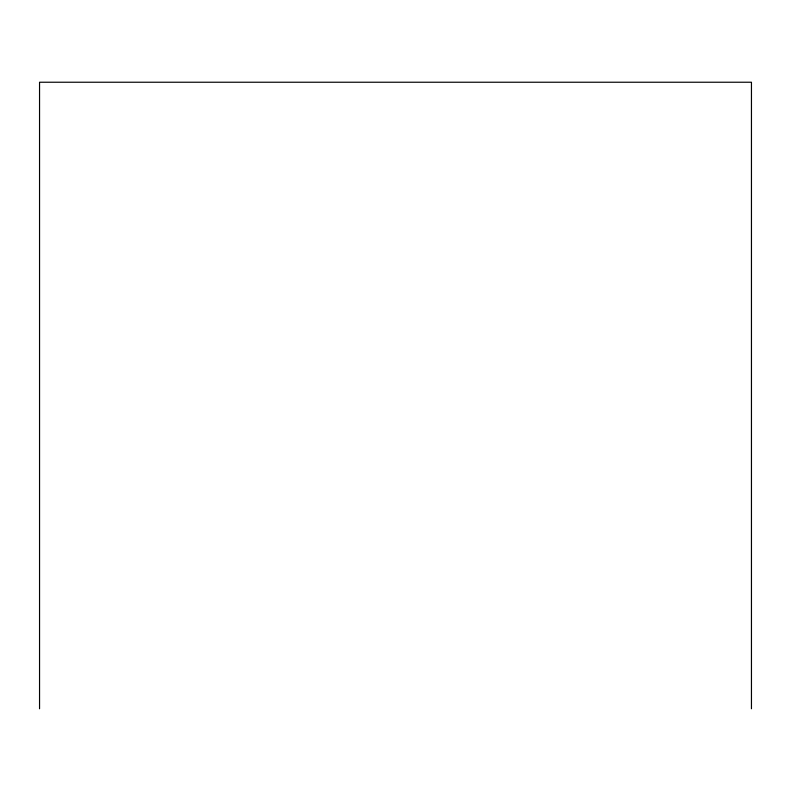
<?xml version="1.0" encoding="UTF-8"?>
<svg xmlns="http://www.w3.org/2000/svg" width="791" height="791" viewBox="0 0 791 791"><rect width="100%" height="100%" fill="white"/><g stroke="black" fill="none" stroke-linecap="round" stroke-linejoin="round"><path stroke-width="1.19" d="M751.45 708.766L751.45 82.234L39.55 82.234L39.55 708.766"/></g></svg>
